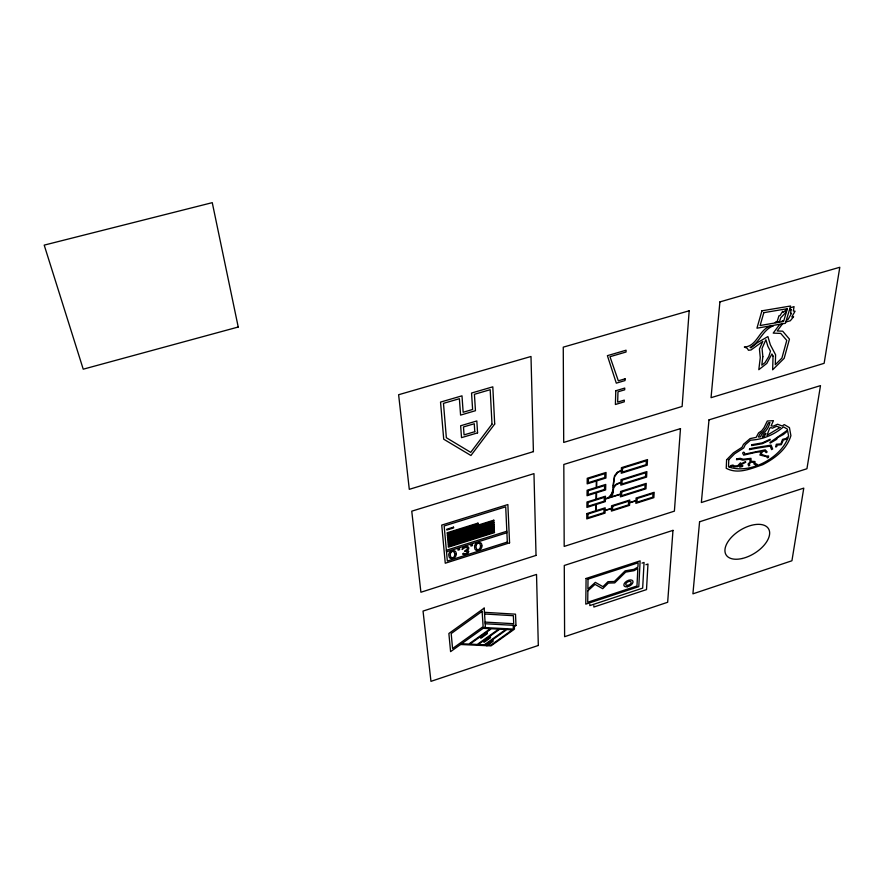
<?xml version="1.0" encoding="UTF-8"?>
<svg xmlns="http://www.w3.org/2000/svg" width="884" height="884" viewBox="0 0 884 884"><rect width="100%" height="100%" fill="white"/><g stroke="black" fill="none" stroke-linecap="round" stroke-linejoin="round"><path stroke-width="1.33" d="M589.849 604.192L589.827 605.595L642.668 588.125L644.06 562.456L642.016 563.119M593.871 605.639L593.849 607.032L646.502 589.606L647.972 564.025L645.939 564.699M613.076 485.073L614.579 475.68L617.198 472.399L621.341 470.31L621.43 467.68L647.508 459.581L647.21 465.172L621.231 473.26L621.33 470.642L617.695 472.41L614.546 476.763L613.54 484.52M613.065 485.493C613.43 490.907 611.352 497.449 605.407 498.753M613.518 485.349L613.43 487.371M450.718 552.655L450.254 554.456A20.023 12.199 -25.9 0 0 450.343 555.749L451.216 557.605M476.509 544.522L476.023 546.323A19.934 12.111 -26.6 0 0 476.089 547.616L476.918 549.483M484.443 612.314L515.505 614.181L515.98 625.463L514.344 626.623L514.455 629.154L490.996 645.884L487.382 645.718L488.432 644.966L490.952 645.088L512.322 629.85L506.852 629.552L493.007 639.441L493.117 641.298L486.598 645.939L486.476 644.093L485.449 644.834L486.145 645.663L460.575 644.502M617.397 483.636L617.341 483.659A5.923 3.558 -30.2 0 0 613.341 487.283M617.651 483.504L620.922 482.255L621.01 479.669L646.867 471.592L646.58 477.095L620.811 485.161L620.911 482.587L616.159 484.697L613.75 487.637L612.601 494.488L609.131 497.582L620.502 494.001L620.59 491.46L646.248 483.393L645.961 488.808L620.402 496.863L620.491 494.333L605.396 499.073M446.365 550.268L506.83 531.24M446.497 551.782L506.897 532.754M461.625 643.74L468.807 644.071L490.311 628.679L483.183 628.303M484.244 627.541L513.35 629.088L513.184 625.308M485.206 623.761L515.98 625.463M485.095 622.115L513.714 623.706L513.361 615.706L484.554 613.993M453.879 551.66L454.674 553.472A20.785 12.685 -24.9 0 1 454.752 554.765L454.299 556.555A2.055 1.249 -25.4 0 1 451.127 557.682M476.41 544.511A2.122 1.293 -26.2 0 1 479.736 543.461L480.41 545.351A20.675 12.608 -25.7 0 1 480.465 546.644L479.968 548.445A2.044 1.238 -26.2 0 1 476.83 549.561M450.619 552.644A2.133 1.304 -25.4 0 1 453.967 551.583M468.642 551.494C468.885 555.274 459.669 555.053 463.559 553.207C464.752 555.097 468.84 552.08 466.487 551.174A3.459 2.099 -25.8 0 0 464.686 551.461C464.211 550.191 469.238 549.649 466.907 547.505C464.575 546.268 460.155 552.246 462.763 547.969C464.199 546.213 469.702 545.373 468.741 548.876C466.885 550.666 467.492 549.848 468.642 551.494M456.155 554.124C456.829 558.158 449.16 560.898 448.906 555.914C447.205 550.942 456.884 547.947 456.155 554.124M481.846 545.881C482.598 550.191 474.343 552.854 474.642 547.351C473.481 542.654 482.576 540.025 481.846 545.881M586.081 578.479L585.783 604.137L638.801 586.644L640.126 560.865L586.081 578.479M586.832 513.593L586.777 518.897L605.054 513.107L605.109 510.62L611.485 508.609L611.408 511.096L629.552 505.35L629.651 502.852L635.972 500.852L635.85 503.35L653.851 497.648L654.171 492.322L636.104 498.023L635.983 500.532L629.662 502.532L629.773 500.035L611.562 505.781L611.485 508.278L605.12 510.3L605.186 507.803L596.247 510.62L596.357 504.433L605.33 501.604L605.463 496.211L596.457 499.04L596.578 492.753L605.617 489.913L605.75 484.432L596.678 487.261L596.788 480.874L605.916 478.034L606.048 472.454L587.241 478.288L587.175 483.868L596.324 481.018L596.214 487.404L587.109 490.255L587.042 495.736L596.114 492.896L596.004 499.184L586.965 502.024L586.91 507.416L595.904 504.576L595.794 510.764L586.832 513.593M587.959 514.046L587.915 517.737L603.938 512.665L604.026 508.963L587.959 514.046M588.103 502.477L588.059 506.245L604.214 501.151L604.302 497.383L588.103 502.477M588.247 490.719L588.203 494.543L604.49 489.449L604.59 485.625L588.247 490.719M588.401 478.774L588.346 482.664L604.778 477.548L604.866 473.658L588.401 478.774M587.871 590.799L587.716 602.236L636.977 585.993L637.85 568.489L634.049 570.677L625.695 572.103L614.711 582.899L608.391 583.075L602.7 588.678L595.009 584.357L587.871 590.799M588.015 579.164L587.893 589.087L595.33 582.368L602.932 586.656L608.004 581.661L614.336 581.495L625.154 570.854L633.983 569.351L637.916 567.075L638.126 562.821L588.015 579.164M615.794 390.75L615.397 404.496L624.259 401.833L624.314 400.12L617.662 402.121L617.982 391.811L624.69 389.811L624.745 388.076L615.794 390.75M773.047 356.075L772.649 369.81L784.174 358.318L789.456 339.124L782.683 331.191L777.191 330.97L782.207 324.273L779.456 324.748L773.202 333.113L780.749 333.412L786.76 340.417L781.909 358.086L775.301 364.694L775.599 354.804L770.34 344.771L767.898 336.583L757.19 342.804L750.991 347.865L750.118 347.412C759.82 342.462 762.638 329.865 773.345 325.798C759.433 326.251 758.118 346.539 744.35 347.003L747.289 348.34L748.439 350.263L751.024 349.976L762.793 341.434L759.433 349.025L760.273 357.633L758.815 369.689L766.793 363.434L771.92 353.954L773.047 356.075M612.667 506.234L612.557 509.935L628.458 504.897L628.612 501.195L612.667 506.234M625.076 378.816L625.01 380.573L616.303 383.159L607.396 355.666L626.082 350.208L626.027 352.02L609.982 356.716L618.325 380.816L625.076 378.816M621.695 491.924L621.562 495.692L644.878 488.344L645.077 484.576L621.695 491.924M622.126 480.145L621.982 483.968L645.497 476.609L645.696 472.774L622.126 480.145M622.557 468.166L622.413 472.056L646.116 464.686L646.314 460.785L622.557 468.166M726.604 459.791L726.228 468.288C738.085 474.686 751.179 468.531 762.759 464.686C774.959 458.31 786.749 449.426 790.904 435.679L789.434 427.624L784.241 424.596L782.207 426L777.577 424.232L773.279 426.143L771.113 425.856L773.434 420.651L767.268 421.038L764.074 427.635L761.732 430.751L758.605 432.862L756.151 437.381L750.096 438.597L743.521 444.276L742.03 447.304L733.411 452.851L726.604 459.791M728.803 459.702L728.482 466.807L729.333 467.095L730.725 465.581L732.891 465.061L734.56 465.945L737.665 465.757L740.461 462.829L741.245 463.735L745.345 461.669L745.764 462.244L741.521 464.498L741.035 466.012L742.814 465.592L742.593 466.454L739.676 467.15L740.461 464.708L737.676 466.63L733.864 466.851L732.272 466.012L730.118 467.371C750.726 473.813 780.572 458.022 788.031 437.724L786.163 439.293L783.323 439.989L781.312 444.718L777.124 445.061L776.727 446.674L775.655 446.95L776.307 444.254L780.904 443.89L782.517 439.37L785.964 438.519L788.639 436.287L787.655 430.939L783.445 434.486L777.589 437.58L776.616 439.326L770.196 443.127L769.898 442.475L787.511 430.188L787.312 429.094L783.489 426.873C773.975 434.829 762.793 439.58 750.516 440.188L745.3 444.696L743.687 447.967L734.582 453.823L728.803 459.702M637.187 498.488L637.01 502.2L652.79 497.195L653.011 493.482L637.187 498.488M612.866 491.769L612.048 494.731L609.695 496.83A6.884 4.144 -29.8 0 0 611.253 495.151L611.341 495.029A10.166 6.122 -29.8 0 0 612.159 493.581L612.822 491.692M672.978 530.367L667.663 602.269L564.611 636.701L564.279 565.473L672.978 530.367M680.481 428.629L674.393 511.151L564.191 546.411L563.815 464.465L680.481 428.629M689.177 310.781L682.116 406.463L563.705 442.431L563.263 347.158L689.177 310.781M699.576 521.781L692.912 593.838L791.931 560.765L803.777 488.123L699.576 521.781M708.99 419.867L701.355 502.521L806.937 468.741L820.496 385.612L708.99 419.867M719.896 301.908L711.045 397.678L824.131 363.324L839.8 267.266L719.896 301.908M762.848 356.694L761.809 365.136L764.991 362.628L768.76 356.55L770.472 351.213L767.853 346.241L765.909 339.732L762.052 348.373L762.848 356.694M767.445 456.895L767.323 457.846L768.406 457.503L768.616 455.967L766.373 456.078L761.047 454.243L762.505 451.669L764.572 450.895L766.174 452.663L767.157 451.945L765.279 449.834L744.693 454.111L744.461 452.553L743.444 452.188L742.648 453.061L743.676 455.149L757.135 452.044L761.223 451.945L759.875 455.017L767.445 456.895M791.092 309.687L790.561 313.135L791.567 313.245L788.185 319.279L786.981 319.61L786.296 321.853L790.285 320.781L793.6 316.759L791.777 317.047L795.048 311.201L793.357 311.013L794.042 306.593L790.55 307.798L789.854 310.118L791.092 309.687M779.942 427.513L766.925 435.359L769.732 428.132L770.959 427.58L772.329 428.199L776.693 426.265L779.942 427.513M769.765 422.685C768.958 427.381 765.92 431.79 761.831 434.21L760.328 436.95L758.328 436.994L760.218 433.536L763.124 431.58L766.019 427.734L768.417 422.773L769.765 422.685M765.699 433.37L764.505 436.309L762.328 436.906L763.433 434.884L765.699 433.37M761.931 310.814L756.947 328.185L785.379 323.312L790.616 306.008L761.931 310.814M763.831 312.66L760.118 325.511L783.556 321.511L787.412 308.704L763.831 312.66M751.886 444.707L751.621 445.602L762.163 443.735L770.185 440.033L770.074 439.271L762.295 442.873L751.886 444.707M783.357 320.572L781.997 321.356L783.357 320.572M786.771 309.234L785.788 312.516L780.705 317.809L779.467 321.787L775.224 322.516L777.257 321.268L778.937 315.809L779.931 315.71L782.705 311.301L783.235 312.406L786.771 309.234M736.803 458.84L736.471 459.735L739.698 459.26L742.715 460.155L749.897 459.194L749.997 462.133L748.041 464.034L748.693 465.945L749.765 465.36L749.256 463.879L750.98 462.188L753.886 462.376L753.975 464.045L756.384 465.216L757.223 464.387L755.058 463.338L754.969 461.514L751.08 461.271L750.98 458.332L743.256 459.227L740.273 458.332L736.803 458.84M749.742 448.774L749.378 449.669C756.372 448.177 763.124 447.227 770.185 446.144L771.61 449.613L772.671 448.995L771.08 445.105C763.864 446.387 756.881 447.149 749.742 448.774M492.001 424.143L470.719 452.365L446.354 437.724L443.47 403.358L459.393 398.706L460.586 415.093L475.459 410.706L474.421 394.308L490.189 389.7L492.001 424.143M494.697 424.033L470.929 455.492L443.713 439.204L440.53 402.098L461.989 395.833L463.161 412.253L472.608 409.48L471.548 393.037L492.808 386.838L494.697 424.033M484.167 608.115L448.873 633.485L450.597 651.641L485.393 626.723L484.167 608.115M482.111 611.341L451.183 633.574L452.575 648.524L483.139 626.623L482.111 611.341M480.675 636.425L469.912 644.116L477.216 644.458L498.675 629.121L491.416 628.734L487.25 631.717L487.371 633.607L480.808 638.292L480.675 636.425M486.178 632.48L481.747 635.662L481.813 636.734L486.244 633.563L486.178 632.48M483.857 640.546L478.321 644.502L484.355 644.779L505.758 629.496L499.769 629.176L490.399 635.872L490.509 637.74L483.979 642.414L483.857 640.546M489.338 636.635L484.918 639.795L484.984 640.856L489.404 637.707L489.338 636.635M491.946 640.193L487.537 643.331L487.603 644.392L492.012 641.254L491.946 640.193M538.312 645.475L430.961 681.343L423.038 611.076L536.522 574.434L538.312 645.475M536.036 555.417L420.906 592.247L411.756 511.173L533.969 473.636L536.036 555.417M507.328 542.058L447.337 561.042L444.155 525.958L505.703 506.819L507.328 542.058M509.571 542.853L445.26 563.218L441.735 525.096L507.869 504.554L509.571 542.853M494.454 531.881L448.298 546.389L448.365 547.141L494.499 532.643L494.454 531.881M459.514 548.599L457.967 549.097L458.045 550.146L459.603 549.66L459.514 548.599M472.421 544.544L470.874 545.03L470.951 546.08L472.487 545.594L472.421 544.544M493.813 520.19L447.26 534.732L447.326 535.505L493.858 520.963L493.813 520.19M493.924 522.146L447.437 536.687L447.503 537.461L493.968 522.919L493.924 522.146M494.034 524.101L447.602 538.643L447.68 539.406L494.068 524.875L494.034 524.101M494.134 526.057L447.779 540.588L447.845 541.351L494.178 526.82L494.134 526.057M494.244 528.002L447.956 542.522L448.022 543.284L494.289 528.765L494.244 528.002M494.355 529.947L448.122 544.456L448.188 545.218L494.388 530.709L494.355 529.947M453.525 527.151L446.774 529.251L446.84 530.024L453.591 527.925L453.525 527.151M477.957 523.129L447.083 532.776L447.149 533.549L478.012 523.903L477.957 523.129M533.406 451.636L409.292 489.327L398.618 394.728L530.997 356.484L533.406 451.636M474.774 431.69L464.056 434.884L463.481 426.95L474.266 423.756L474.774 431.69M477.57 432.862L461.514 437.646L460.641 425.757L476.83 420.961L477.57 432.862M238.227 327.025L83.229 369.192L44.2 245.122L212.259 202.657L238.227 327.025M742.173 558.511A24.918 13.58 -31.7 0 0 768.693 529.052A24.918 13.58 -31.7 0 0 730.991 537.792A24.918 13.58 -31.7 0 0 742.173 558.511M627.828 585.363A2.95 1.646 -29.1 0 0 631.032 581.97A2.95 1.646 -29.1 0 0 626.469 582.843A2.95 1.646 -29.1 0 0 627.828 585.363M627.386 586.755A5.028 2.818 -29.1 0 0 632.845 580.965A5.028 2.818 -29.1 0 0 625.087 582.457A5.028 2.818 -29.1 0 0 627.386 586.755"/></g></svg>
